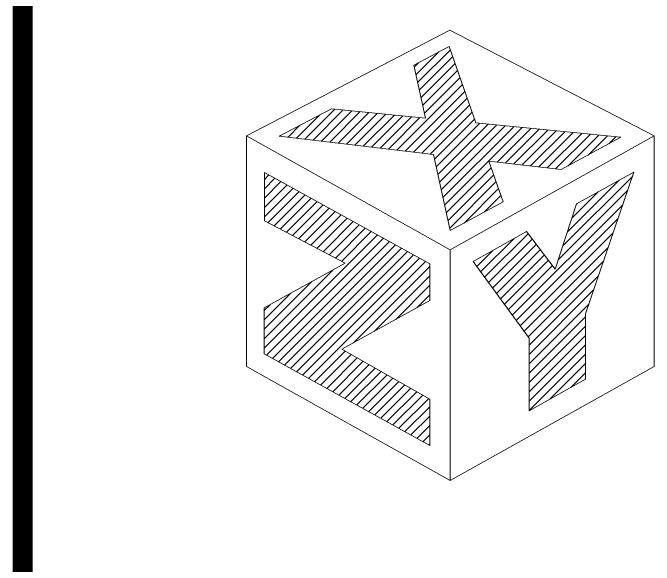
# Model space of a CAD drawing. Header units: inches. Extents: x -3733042 to -3643265, y 623859 to 997713.
# Drawn here: x -3653522 to -3650444, y 915930 to 918583 of the extents above; entities that cross this region are included whole.
import ezdxf

# ---------------------------------------------------------------- set-up
doc = ezdxf.new("R2010")
doc.units = ezdxf.units.IN
doc.header["$LTSCALE"] = 1000
doc.header["$MEASUREMENT"] = 0
doc.layers.get('0').update_dxf_attribs({"lineweight": 18})
doc.layers.add('0-TK', color=4, linetype='Continuous', lineweight=18)

msp = doc.modelspace()

# ---------------------------------------------------------------- hatches: boundary and pattern name
h = msp.add_hatch()
h.set_pattern_fill('ANSI31', color=256, style=0, pattern_type=0)
h.set_pattern_definition([(45, (0, 0), (-22.4506403, 22.4506403), [])])
h.paths.add_polyline_path([(-3652314.1, 917816.2), (-3652314.1, 917584.5), (-3651927.6, 917380.1), (-3652316, 917165.4), (-3652316, 916945.4), (-3651520.7, 916505.5), (-3651520.7, 916728.1), (-3651942.9, 916967.1), (-3651521, 917201.4), (-3651520.5, 917376.9)], flags=0)
h.paths.add_polyline_path([(-3651044.5, 917021.1), (-3651044.5, 916671.9), (-3650774.1, 916822.8), (-3650774.1, 917137.3), (-3650541.4, 917818.4), (-3650816.1, 917665.8), (-3650919.1, 917351.7), (-3651056.8, 917532.4), (-3651313.2, 917388.8)], flags=0)
h.paths.add_polyline_path([(-3651169, 917675.7), (-3651236.7, 917871.1), (-3650889.5, 917829.7), (-3650603.4, 917985.6), (-3651300.1, 918053.9), (-3651427.6, 918421.8), (-3651597.5, 918330.8), (-3651541.7, 918077.6), (-3651992.3, 918121.8), (-3652243.6, 917991), (-3651503.2, 917902.8), (-3651422.6, 917537.2)], flags=0)

# ---------------------------------------------------------------- linework, layer by layer
for points in [[(-3651424.1, 918500), (-3652401.2, 917991.8), (-3651422.6, 917445.2), (-3650443.9, 917991.8), (-3651424.1, 918500)], [(-3652243.6, 917991), (-3651992.3, 918121.8), (-3651541.7, 918077.6), (-3651597.5, 918330.8), (-3651427.6, 918421.8), (-3651300.1, 918053.9), (-3650603.4, 917985.6), (-3650889.5, 917829.7), (-3651236.7, 917871.1), (-3651169, 917675.7), (-3651422.6, 917537.2), (-3651503.2, 917902.8), (-3652243.6, 917991)], [(-3652401.2, 917991.8), (-3652401.2, 916884.4), (-3651422.6, 916337.3), (-3650443.9, 916884.4), (-3650443.9, 917991.8)], [(-3652314.1, 917584.5), (-3652314.1, 917816.2), (-3651520.5, 917376.9), (-3651521, 917201.4), (-3651942.9, 916967.1), (-3651520.7, 916728.1), (-3651520.7, 916505.5), (-3652316, 916945.4), (-3652316, 917165.4), (-3651927.6, 917380.1), (-3652314.1, 917584.5)], [(-3651313.2, 917388.8), (-3651044.5, 917021.1), (-3651044.5, 916671.9), (-3650774.1, 916822.8), (-3650774.1, 917137.3), (-3650541.4, 917818.4), (-3650816.1, 917665.8), (-3650919.1, 917351.7), (-3651056.8, 917532.4), (-3651313.2, 917388.8)], [(-3651422.6, 917445.2), (-3651422.6, 916337.3)]]:
    msp.add_lwpolyline(points)
at = {"layer": '0-TK'}
msp.add_lwpolyline([(-3653474.1, 879912.6, 96, 96, 0), (-3653474.1, 937312.6, 96, 96, 0)], format="xyseb", dxfattribs=at)

doc.saveas('drawing.dxf')
